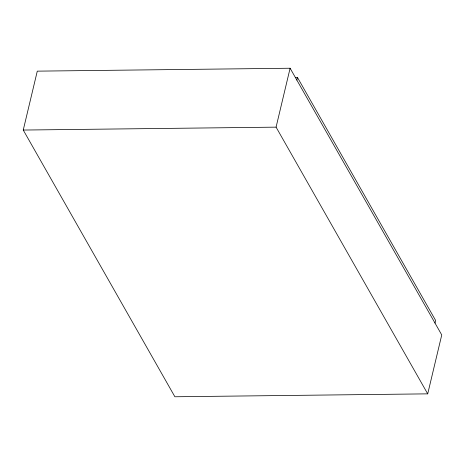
<?xml version="1.0" encoding="UTF-8"?>
<svg xmlns="http://www.w3.org/2000/svg" width="465" height="465" viewBox="0 0 465 465"><rect width="100%" height="100%" fill="white"/><g stroke="black" fill="none" stroke-linecap="round" stroke-linejoin="round"><path stroke-width="0.7" d="M23.25 130.055L37.287 71.145L290.108 68.233L441.75 334.945L427.713 393.855L174.892 396.767L23.25 130.055L276.076 127.148L427.713 393.855M276.076 127.148L290.108 68.233M296.833 80.079L297.461 77.446L295.316 77.469M435.002 323.099L435.629 320.466L297.461 77.446"/></g></svg>
